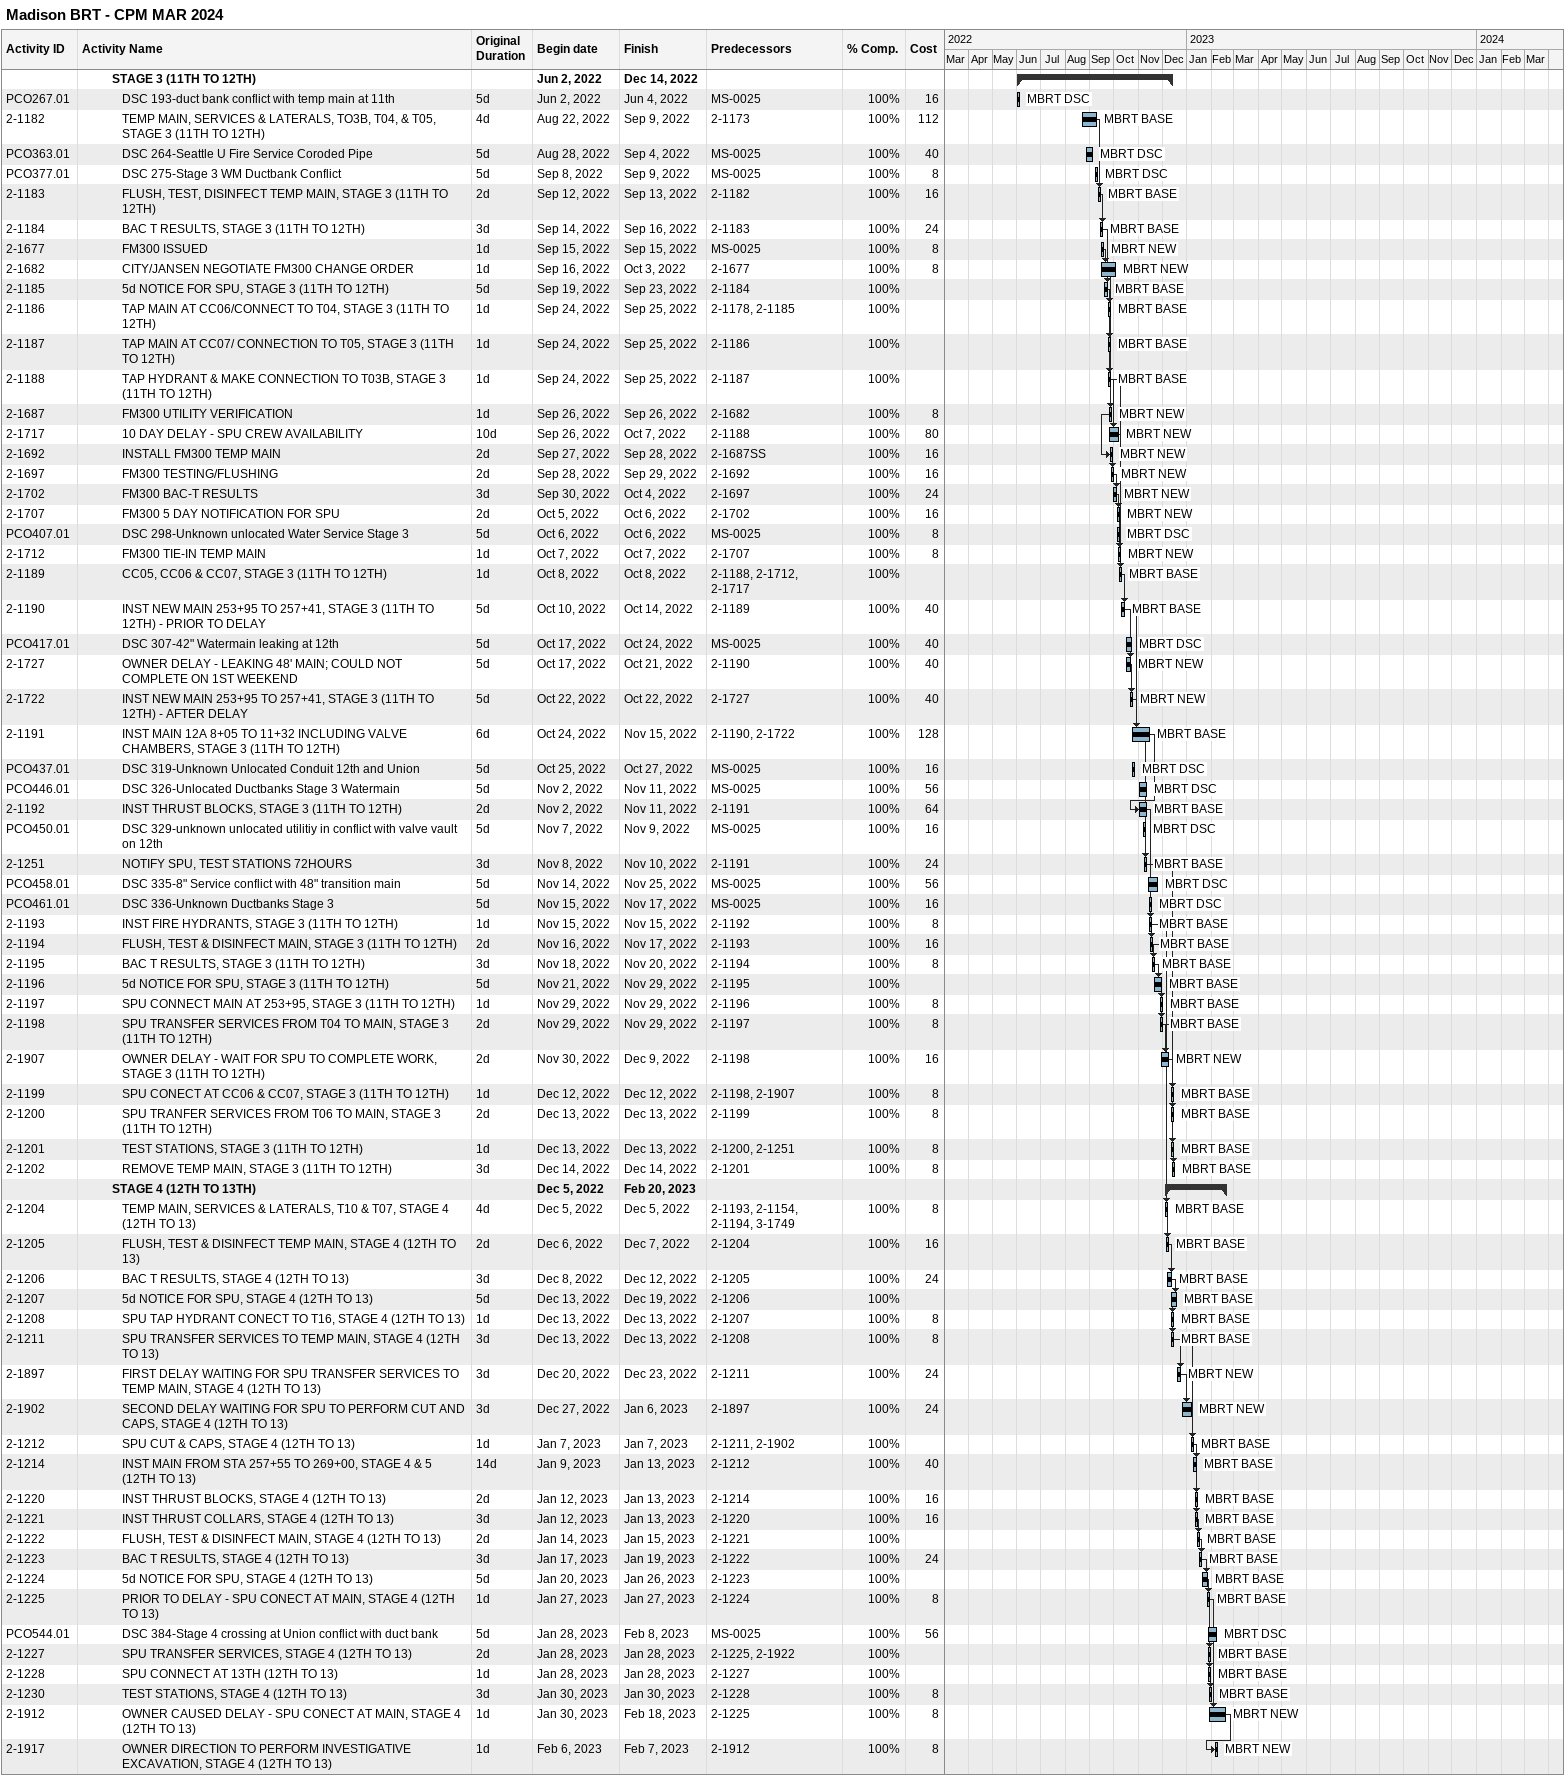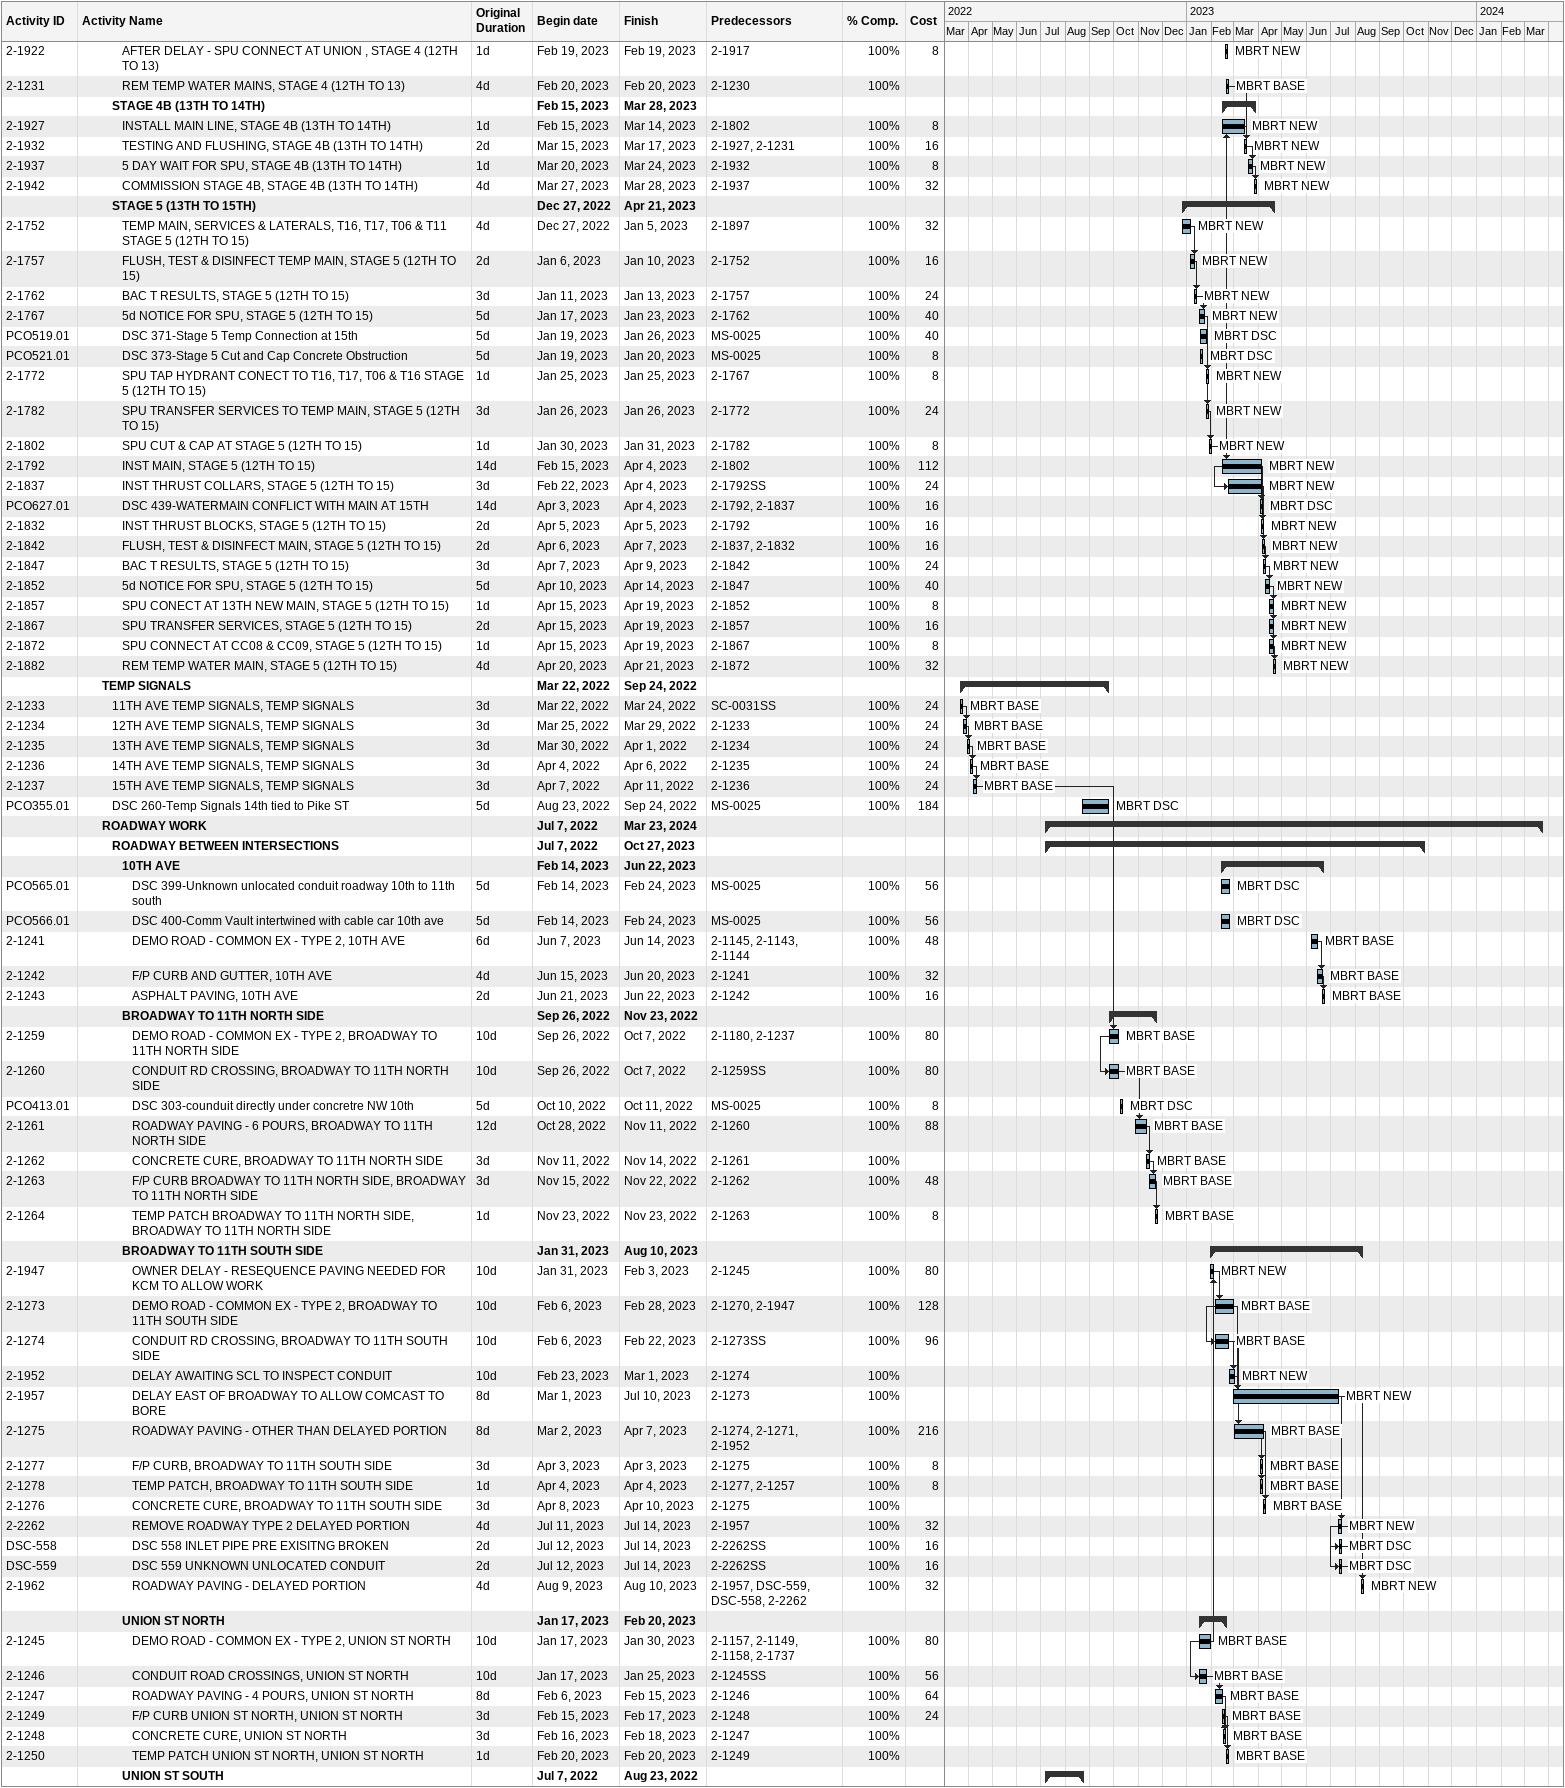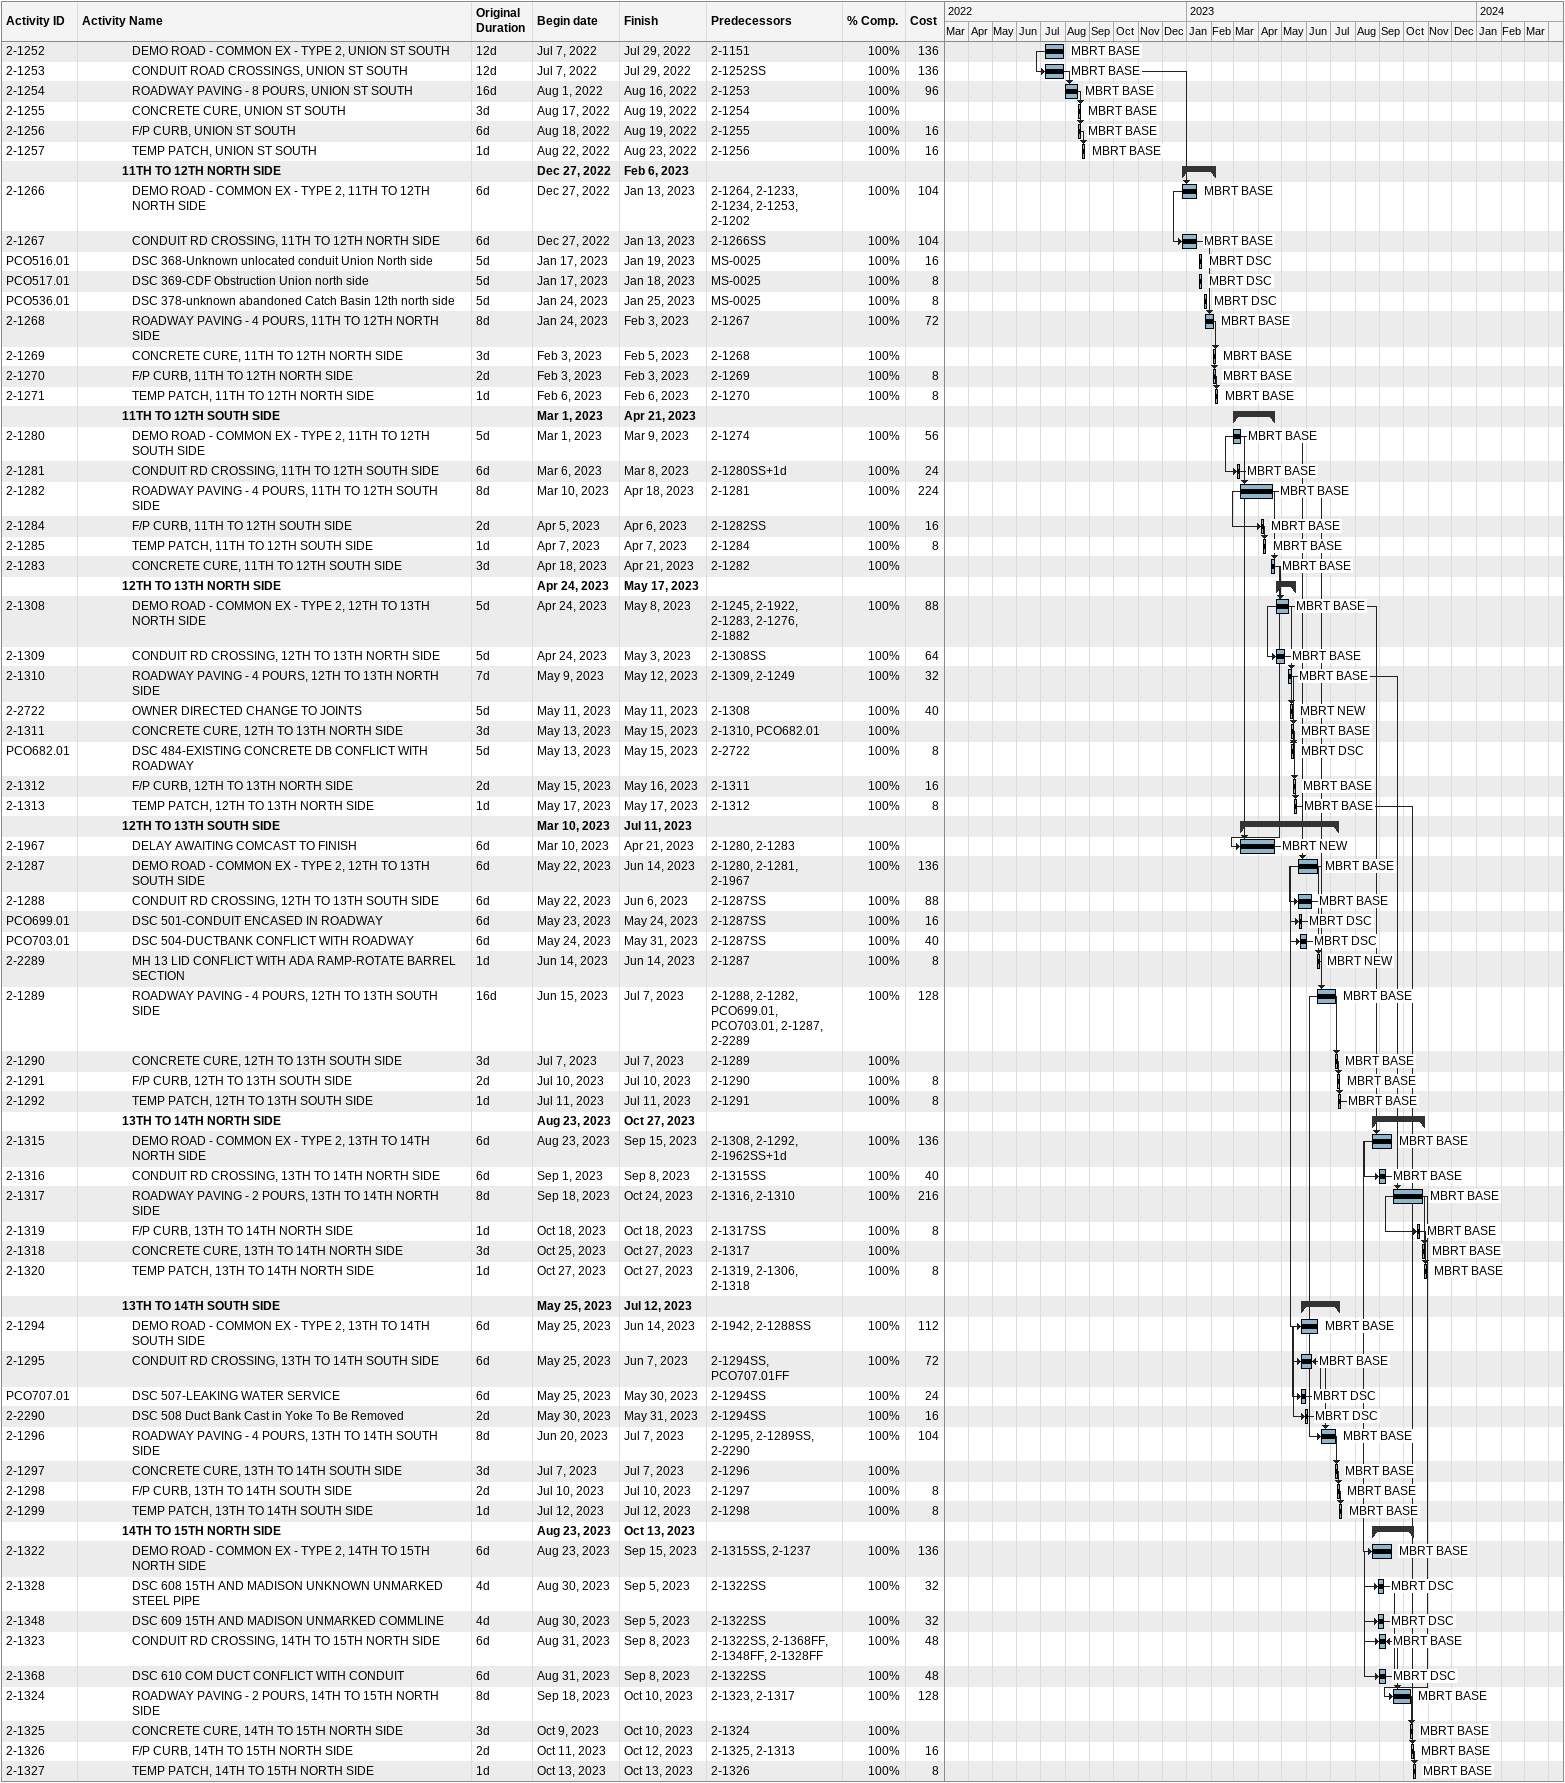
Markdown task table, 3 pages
Madison BRT - CPM MAR 2024

| ID | Level | Task | Original duration | Start | Finish | Predecessors | Resources | % complete | Cost |
|---|---|---|---|---|---|---|---|---|---|
|  | 4 | **STAGE 3 (11TH TO 12TH)** |  | 2022-06-02 | 2022-12-14 |  |  |  |  |
| PCO267.01 | 5 | DSC 193-duct bank conflict with temp main at 11th | 5d | 2022-06-02 | 2022-06-04 | MS-0025 | MBRT DSC | 100 | 16 |
| 2-1182 | 5 | TEMP MAIN, SERVICES & LATERALS, TO3B, T04, & T05, STAGE 3 (11TH TO 12TH) | 4d | 2022-08-22 | 2022-09-09 | 2-1173 | MBRT BASE | 100 | 112 |
| PCO363.01 | 5 | DSC 264-Seattle U Fire Service Coroded Pipe | 5d | 2022-08-28 | 2022-09-04 | MS-0025 | MBRT DSC | 100 | 40 |
| PCO377.01 | 5 | DSC 275-Stage 3 WM Ductbank Conflict | 5d | 2022-09-08 | 2022-09-09 | MS-0025 | MBRT DSC | 100 | 8 |
| 2-1183 | 5 | FLUSH, TEST, DISINFECT TEMP MAIN, STAGE 3 (11TH TO 12TH) | 2d | 2022-09-12 | 2022-09-13 | 2-1182 | MBRT BASE | 100 | 16 |
| 2-1184 | 5 | BAC T RESULTS, STAGE 3 (11TH TO 12TH) | 3d | 2022-09-14 | 2022-09-16 | 2-1183 | MBRT BASE | 100 | 24 |
| 2-1677 | 5 | FM300 ISSUED | 1d | 2022-09-15 | 2022-09-15 | MS-0025 | MBRT NEW | 100 | 8 |
| 2-1682 | 5 | CITY/JANSEN NEGOTIATE FM300 CHANGE ORDER | 1d | 2022-09-16 | 2022-10-03 | 2-1677 | MBRT NEW | 100 | 8 |
| 2-1185 | 5 | 5d NOTICE FOR SPU, STAGE 3 (11TH TO 12TH) | 5d | 2022-09-19 | 2022-09-23 | 2-1184 | MBRT BASE | 100 |  |
| 2-1186 | 5 | TAP MAIN AT CC06/CONNECT TO T04, STAGE 3 (11TH TO 12TH) | 1d | 2022-09-24 | 2022-09-25 | 2-1178, 2-1185 | MBRT BASE | 100 |  |
| 2-1187 | 5 | TAP MAIN AT CC07/ CONNECTION TO T05, STAGE 3 (11TH TO 12TH) | 1d | 2022-09-24 | 2022-09-25 | 2-1186 | MBRT BASE | 100 |  |
| 2-1188 | 5 | TAP HYDRANT & MAKE CONNECTION TO T03B, STAGE 3 (11TH TO 12TH) | 1d | 2022-09-24 | 2022-09-25 | 2-1187 | MBRT BASE | 100 |  |
| 2-1687 | 5 | FM300 UTILITY VERIFICATION | 1d | 2022-09-26 | 2022-09-26 | 2-1682 | MBRT NEW | 100 | 8 |
| 2-1717 | 5 | 10 DAY DELAY - SPU CREW AVAILABILITY | 10d | 2022-09-26 | 2022-10-07 | 2-1188 | MBRT NEW | 100 | 80 |
| 2-1692 | 5 | INSTALL FM300 TEMP MAIN | 2d | 2022-09-27 | 2022-09-28 | 2-1687SS | MBRT NEW | 100 | 16 |
| 2-1697 | 5 | FM300 TESTING/FLUSHING | 2d | 2022-09-28 | 2022-09-29 | 2-1692 | MBRT NEW | 100 | 16 |
| 2-1702 | 5 | FM300 BAC-T RESULTS | 3d | 2022-09-30 | 2022-10-04 | 2-1697 | MBRT NEW | 100 | 24 |
| 2-1707 | 5 | FM300 5 DAY NOTIFICATION FOR SPU | 2d | 2022-10-05 | 2022-10-06 | 2-1702 | MBRT NEW | 100 | 16 |
| PCO407.01 | 5 | DSC 298-Unknown unlocated Water Service Stage 3 | 5d | 2022-10-06 | 2022-10-06 | MS-0025 | MBRT DSC | 100 | 8 |
| 2-1712 | 5 | FM300 TIE-IN TEMP MAIN | 1d | 2022-10-07 | 2022-10-07 | 2-1707 | MBRT NEW | 100 | 8 |
| 2-1189 | 5 | CC05, CC06 & CC07, STAGE 3 (11TH TO 12TH) | 1d | 2022-10-08 | 2022-10-08 | 2-1188, 2-1712, 2-1717 | MBRT BASE | 100 |  |
| 2-1190 | 5 | INST NEW MAIN 253+95 TO 257+41, STAGE 3 (11TH TO 12TH) - PRIOR TO DELAY | 5d | 2022-10-10 | 2022-10-14 | 2-1189 | MBRT BASE | 100 | 40 |
| PCO417.01 | 5 | DSC 307-42" Watermain leaking at 12th | 5d | 2022-10-17 | 2022-10-24 | MS-0025 | MBRT DSC | 100 | 40 |
| 2-1727 | 5 | OWNER DELAY - LEAKING 48' MAIN; COULD NOT COMPLETE ON 1ST WEEKEND | 5d | 2022-10-17 | 2022-10-21 | 2-1190 | MBRT NEW | 100 | 40 |
| 2-1722 | 5 | INST NEW MAIN 253+95 TO 257+41, STAGE 3 (11TH TO 12TH) - AFTER DELAY | 5d | 2022-10-22 | 2022-10-22 | 2-1727 | MBRT NEW | 100 | 40 |
| 2-1191 | 5 | INST MAIN 12A 8+05 TO 11+32 INCLUDING VALVE CHAMBERS, STAGE 3 (11TH TO 12TH) | 6d | 2022-10-24 | 2022-11-15 | 2-1190, 2-1722 | MBRT BASE | 100 | 128 |
| PCO437.01 | 5 | DSC 319-Unknown Unlocated Conduit 12th and Union | 5d | 2022-10-25 | 2022-10-27 | MS-0025 | MBRT DSC | 100 | 16 |
| PCO446.01 | 5 | DSC 326-Unlocated Ductbanks Stage 3 Watermain | 5d | 2022-11-02 | 2022-11-11 | MS-0025 | MBRT DSC | 100 | 56 |
| 2-1192 | 5 | INST THRUST BLOCKS, STAGE 3 (11TH TO 12TH) | 2d | 2022-11-02 | 2022-11-11 | 2-1191 | MBRT BASE | 100 | 64 |
| PCO450.01 | 5 | DSC 329-unknown unlocated utilitiy in conflict with valve vault on 12th | 5d | 2022-11-07 | 2022-11-09 | MS-0025 | MBRT DSC | 100 | 16 |
| 2-1251 | 5 | NOTIFY SPU, TEST STATIONS 72HOURS | 3d | 2022-11-08 | 2022-11-10 | 2-1191 | MBRT BASE | 100 | 24 |
| PCO458.01 | 5 | DSC 335-8" Service conflict with 48" transition main | 5d | 2022-11-14 | 2022-11-25 | MS-0025 | MBRT DSC | 100 | 56 |
| PCO461.01 | 5 | DSC 336-Unknown Ductbanks Stage 3 | 5d | 2022-11-15 | 2022-11-17 | MS-0025 | MBRT DSC | 100 | 16 |
| 2-1193 | 5 | INST FIRE HYDRANTS, STAGE 3 (11TH TO 12TH) | 1d | 2022-11-15 | 2022-11-15 | 2-1192 | MBRT BASE | 100 | 8 |
| 2-1194 | 5 | FLUSH, TEST & DISINFECT MAIN, STAGE 3 (11TH TO 12TH) | 2d | 2022-11-16 | 2022-11-17 | 2-1193 | MBRT BASE | 100 | 16 |
| 2-1195 | 5 | BAC T RESULTS, STAGE 3 (11TH TO 12TH) | 3d | 2022-11-18 | 2022-11-20 | 2-1194 | MBRT BASE | 100 | 8 |
| 2-1196 | 5 | 5d NOTICE FOR SPU, STAGE 3 (11TH TO 12TH) | 5d | 2022-11-21 | 2022-11-29 | 2-1195 | MBRT BASE | 100 |  |
| 2-1197 | 5 | SPU CONNECT MAIN AT 253+95, STAGE 3 (11TH TO 12TH) | 1d | 2022-11-29 | 2022-11-29 | 2-1196 | MBRT BASE | 100 | 8 |
| 2-1198 | 5 | SPU TRANSFER SERVICES FROM T04 TO MAIN, STAGE 3 (11TH TO 12TH) | 2d | 2022-11-29 | 2022-11-29 | 2-1197 | MBRT BASE | 100 | 8 |
| 2-1907 | 5 | OWNER DELAY - WAIT FOR SPU TO COMPLETE WORK, STAGE 3 (11TH TO 12TH) | 2d | 2022-11-30 | 2022-12-09 | 2-1198 | MBRT NEW | 100 | 16 |
| 2-1199 | 5 | SPU CONECT AT CC06 & CC07, STAGE 3 (11TH TO 12TH) | 1d | 2022-12-12 | 2022-12-12 | 2-1198, 2-1907 | MBRT BASE | 100 | 8 |
| 2-1200 | 5 | SPU TRANFER SERVICES FROM T06 TO MAIN, STAGE 3 (11TH TO 12TH) | 2d | 2022-12-13 | 2022-12-13 | 2-1199 | MBRT BASE | 100 | 8 |
| 2-1201 | 5 | TEST STATIONS, STAGE 3 (11TH TO 12TH) | 1d | 2022-12-13 | 2022-12-13 | 2-1200, 2-1251 | MBRT BASE | 100 | 8 |
| 2-1202 | 5 | REMOVE TEMP MAIN, STAGE 3 (11TH TO 12TH) | 3d | 2022-12-14 | 2022-12-14 | 2-1201 | MBRT BASE | 100 | 8 |
|  | 4 | **STAGE 4 (12TH TO 13TH)** |  | 2022-12-05 | 2023-02-20 |  |  |  |  |
| 2-1204 | 5 | TEMP MAIN, SERVICES & LATERALS, T10 & T07, STAGE 4 (12TH TO 13) | 4d | 2022-12-05 | 2022-12-05 | 2-1193, 2-1154, 2-1194, 3-1749 | MBRT BASE | 100 | 8 |
| 2-1205 | 5 | FLUSH, TEST & DISINFECT TEMP MAIN, STAGE 4 (12TH TO 13) | 2d | 2022-12-06 | 2022-12-07 | 2-1204 | MBRT BASE | 100 | 16 |
| 2-1206 | 5 | BAC T RESULTS, STAGE 4 (12TH TO 13) | 3d | 2022-12-08 | 2022-12-12 | 2-1205 | MBRT BASE | 100 | 24 |
| 2-1207 | 5 | 5d NOTICE FOR SPU, STAGE 4 (12TH TO 13) | 5d | 2022-12-13 | 2022-12-19 | 2-1206 | MBRT BASE | 100 |  |
| 2-1208 | 5 | SPU TAP HYDRANT CONECT TO T16, STAGE 4 (12TH TO 13) | 1d | 2022-12-13 | 2022-12-13 | 2-1207 | MBRT BASE | 100 | 8 |
| 2-1211 | 5 | SPU TRANSFER SERVICES TO TEMP MAIN, STAGE 4 (12TH TO 13) | 3d | 2022-12-13 | 2022-12-13 | 2-1208 | MBRT BASE | 100 | 8 |
| 2-1897 | 5 | FIRST DELAY WAITING FOR SPU TRANSFER SERVICES TO TEMP MAIN, STAGE 4 (12TH TO 13) | 3d | 2022-12-20 | 2022-12-23 | 2-1211 | MBRT NEW | 100 | 24 |
| 2-1902 | 5 | SECOND DELAY WAITING FOR SPU TO PERFORM CUT AND CAPS, STAGE 4 (12TH TO 13) | 3d | 2022-12-27 | 2023-01-06 | 2-1897 | MBRT NEW | 100 | 24 |
| 2-1212 | 5 | SPU CUT & CAPS, STAGE 4 (12TH TO 13) | 1d | 2023-01-07 | 2023-01-07 | 2-1211, 2-1902 | MBRT BASE | 100 |  |
| 2-1214 | 5 | INST MAIN FROM STA 257+55 TO 269+00, STAGE 4 & 5 (12TH TO 13) | 14d | 2023-01-09 | 2023-01-13 | 2-1212 | MBRT BASE | 100 | 40 |
| 2-1220 | 5 | INST THRUST BLOCKS, STAGE 4 (12TH TO 13) | 2d | 2023-01-12 | 2023-01-13 | 2-1214 | MBRT BASE | 100 | 16 |
| 2-1221 | 5 | INST THRUST COLLARS, STAGE 4 (12TH TO 13) | 3d | 2023-01-12 | 2023-01-13 | 2-1220 | MBRT BASE | 100 | 16 |
| 2-1222 | 5 | FLUSH, TEST & DISINFECT MAIN, STAGE 4 (12TH TO 13) | 2d | 2023-01-14 | 2023-01-15 | 2-1221 | MBRT BASE | 100 |  |
| 2-1223 | 5 | BAC T RESULTS, STAGE 4 (12TH TO 13) | 3d | 2023-01-17 | 2023-01-19 | 2-1222 | MBRT BASE | 100 | 24 |
| 2-1224 | 5 | 5d NOTICE FOR SPU, STAGE 4 (12TH TO 13) | 5d | 2023-01-20 | 2023-01-26 | 2-1223 | MBRT BASE | 100 |  |
| 2-1225 | 5 | PRIOR TO DELAY - SPU CONECT AT MAIN, STAGE 4 (12TH TO 13) | 1d | 2023-01-27 | 2023-01-27 | 2-1224 | MBRT BASE | 100 | 8 |
| PCO544.01 | 5 | DSC 384-Stage 4 crossing at Union conflict with duct bank | 5d | 2023-01-28 | 2023-02-08 | MS-0025 | MBRT DSC | 100 | 56 |
| 2-1227 | 5 | SPU TRANSFER SERVICES, STAGE 4 (12TH TO 13) | 2d | 2023-01-28 | 2023-01-28 | 2-1225, 2-1922 | MBRT BASE | 100 |  |
| 2-1228 | 5 | SPU CONNECT AT 13TH (12TH TO 13) | 1d | 2023-01-28 | 2023-01-28 | 2-1227 | MBRT BASE | 100 |  |
| 2-1230 | 5 | TEST STATIONS, STAGE 4 (12TH TO 13) | 3d | 2023-01-30 | 2023-01-30 | 2-1228 | MBRT BASE | 100 | 8 |
| 2-1912 | 5 | OWNER CAUSED DELAY - SPU CONECT AT MAIN, STAGE 4 (12TH TO 13) | 1d | 2023-01-30 | 2023-02-18 | 2-1225 | MBRT NEW | 100 | 8 |
| 2-1917 | 5 | OWNER DIRECTION TO PERFORM INVESTIGATIVE EXCAVATION, STAGE 4 (12TH TO 13) | 1d | 2023-02-06 | 2023-02-07 | 2-1912 | MBRT NEW | 100 | 8 |
| 2-1922 | 5 | AFTER DELAY - SPU CONNECT AT UNION , STAGE 4 (12TH TO 13) | 1d | 2023-02-19 | 2023-02-19 | 2-1917 | MBRT NEW | 100 | 8 |
| 2-1231 | 5 | REM TEMP WATER MAINS, STAGE 4 (12TH TO 13) | 4d | 2023-02-20 | 2023-02-20 | 2-1230 | MBRT BASE | 100 |  |
|  | 4 | **STAGE 4B (13TH TO 14TH)** |  | 2023-02-15 | 2023-03-28 |  |  |  |  |
| 2-1927 | 5 | INSTALL MAIN LINE, STAGE 4B (13TH TO 14TH) | 1d | 2023-02-15 | 2023-03-14 | 2-1802 | MBRT NEW | 100 | 8 |
| 2-1932 | 5 | TESTING AND FLUSHING, STAGE 4B (13TH TO 14TH) | 2d | 2023-03-15 | 2023-03-17 | 2-1927, 2-1231 | MBRT NEW | 100 | 16 |
| 2-1937 | 5 | 5 DAY WAIT FOR SPU, STAGE 4B (13TH TO 14TH) | 1d | 2023-03-20 | 2023-03-24 | 2-1932 | MBRT NEW | 100 | 8 |
| 2-1942 | 5 | COMMISSION STAGE 4B, STAGE 4B (13TH TO 14TH) | 4d | 2023-03-27 | 2023-03-28 | 2-1937 | MBRT NEW | 100 | 32 |
|  | 4 | **STAGE 5 (13TH TO 15TH)** |  | 2022-12-27 | 2023-04-21 |  |  |  |  |
| 2-1752 | 5 | TEMP MAIN, SERVICES & LATERALS, T16, T17, T06 & T11 STAGE 5 (12TH TO 15) | 4d | 2022-12-27 | 2023-01-05 | 2-1897 | MBRT NEW | 100 | 32 |
| 2-1757 | 5 | FLUSH, TEST & DISINFECT TEMP MAIN, STAGE 5 (12TH TO 15) | 2d | 2023-01-06 | 2023-01-10 | 2-1752 | MBRT NEW | 100 | 16 |
| 2-1762 | 5 | BAC T RESULTS, STAGE 5 (12TH TO 15) | 3d | 2023-01-11 | 2023-01-13 | 2-1757 | MBRT NEW | 100 | 24 |
| 2-1767 | 5 | 5d NOTICE FOR SPU, STAGE 5 (12TH TO 15) | 5d | 2023-01-17 | 2023-01-23 | 2-1762 | MBRT NEW | 100 | 40 |
| PCO519.01 | 5 | DSC 371-Stage 5 Temp Connection at 15th | 5d | 2023-01-19 | 2023-01-26 | MS-0025 | MBRT DSC | 100 | 40 |
| PCO521.01 | 5 | DSC 373-Stage 5 Cut and Cap Concrete Obstruction | 5d | 2023-01-19 | 2023-01-20 | MS-0025 | MBRT DSC | 100 | 8 |
| 2-1772 | 5 | SPU TAP HYDRANT CONECT TO T16, T17, T06 & T16 STAGE 5 (12TH TO 15) | 1d | 2023-01-25 | 2023-01-25 | 2-1767 | MBRT NEW | 100 | 8 |
| 2-1782 | 5 | SPU TRANSFER SERVICES TO TEMP MAIN, STAGE 5 (12TH TO 15) | 3d | 2023-01-26 | 2023-01-26 | 2-1772 | MBRT NEW | 100 | 24 |
| 2-1802 | 5 | SPU CUT & CAP AT STAGE 5 (12TH TO 15) | 1d | 2023-01-30 | 2023-01-31 | 2-1782 | MBRT NEW | 100 | 8 |
| 2-1792 | 5 | INST MAIN, STAGE 5 (12TH TO 15) | 14d | 2023-02-15 | 2023-04-04 | 2-1802 | MBRT NEW | 100 | 112 |
| 2-1837 | 5 | INST THRUST COLLARS, STAGE 5 (12TH TO 15) | 3d | 2023-02-22 | 2023-04-04 | 2-1792SS | MBRT NEW | 100 | 24 |
| PCO627.01 | 5 | DSC 439-WATERMAIN CONFLICT WITH MAIN AT 15TH | 14d | 2023-04-03 | 2023-04-04 | 2-1792, 2-1837 | MBRT DSC | 100 | 16 |
| 2-1832 | 5 | INST THRUST BLOCKS, STAGE 5 (12TH TO 15) | 2d | 2023-04-05 | 2023-04-05 | 2-1792 | MBRT NEW | 100 | 16 |
| 2-1842 | 5 | FLUSH, TEST & DISINFECT MAIN, STAGE 5 (12TH TO 15) | 2d | 2023-04-06 | 2023-04-07 | 2-1837, 2-1832 | MBRT NEW | 100 | 16 |
| 2-1847 | 5 | BAC T RESULTS, STAGE 5 (12TH TO 15) | 3d | 2023-04-07 | 2023-04-09 | 2-1842 | MBRT NEW | 100 | 24 |
| 2-1852 | 5 | 5d NOTICE FOR SPU, STAGE 5 (12TH TO 15) | 5d | 2023-04-10 | 2023-04-14 | 2-1847 | MBRT NEW | 100 | 40 |
| 2-1857 | 5 | SPU CONECT AT 13TH NEW MAIN, STAGE 5 (12TH TO 15) | 1d | 2023-04-15 | 2023-04-19 | 2-1852 | MBRT NEW | 100 | 8 |
| 2-1867 | 5 | SPU TRANSFER SERVICES, STAGE 5 (12TH TO 15) | 2d | 2023-04-15 | 2023-04-19 | 2-1857 | MBRT NEW | 100 | 16 |
| 2-1872 | 5 | SPU CONNECT AT CC08 & CC09, STAGE 5 (12TH TO 15) | 1d | 2023-04-15 | 2023-04-19 | 2-1867 | MBRT NEW | 100 | 8 |
| 2-1882 | 5 | REM TEMP WATER MAIN, STAGE 5 (12TH TO 15) | 4d | 2023-04-20 | 2023-04-21 | 2-1872 | MBRT NEW | 100 | 32 |
|  | 3 | **TEMP SIGNALS** |  | 2022-03-22 | 2022-09-24 |  |  |  |  |
| 2-1233 | 4 | 11TH AVE TEMP SIGNALS, TEMP SIGNALS | 3d | 2022-03-22 | 2022-03-24 | SC-0031SS | MBRT BASE | 100 | 24 |
| 2-1234 | 4 | 12TH AVE TEMP SIGNALS, TEMP SIGNALS | 3d | 2022-03-25 | 2022-03-29 | 2-1233 | MBRT BASE | 100 | 24 |
| 2-1235 | 4 | 13TH AVE TEMP SIGNALS, TEMP SIGNALS | 3d | 2022-03-30 | 2022-04-01 | 2-1234 | MBRT BASE | 100 | 24 |
| 2-1236 | 4 | 14TH AVE TEMP SIGNALS, TEMP SIGNALS | 3d | 2022-04-04 | 2022-04-06 | 2-1235 | MBRT BASE | 100 | 24 |
| 2-1237 | 4 | 15TH AVE TEMP SIGNALS, TEMP SIGNALS | 3d | 2022-04-07 | 2022-04-11 | 2-1236 | MBRT BASE | 100 | 24 |
| PCO355.01 | 4 | DSC 260-Temp Signals 14th tied to Pike ST | 5d | 2022-08-23 | 2022-09-24 | MS-0025 | MBRT DSC | 100 | 184 |
|  | 3 | **ROADWAY WORK** |  | 2022-07-07 | 2024-03-23 |  |  |  |  |
|  | 4 | **ROADWAY BETWEEN INTERSECTIONS** |  | 2022-07-07 | 2023-10-27 |  |  |  |  |
|  | 5 | **10TH AVE** |  | 2023-02-14 | 2023-06-22 |  |  |  |  |
| PCO565.01 | 6 | DSC 399-Unknown unlocated conduit roadway 10th to 11th south | 5d | 2023-02-14 | 2023-02-24 | MS-0025 | MBRT DSC | 100 | 56 |
| PCO566.01 | 6 | DSC 400-Comm Vault intertwined with cable car 10th ave | 5d | 2023-02-14 | 2023-02-24 | MS-0025 | MBRT DSC | 100 | 56 |
| 2-1241 | 6 | DEMO ROAD - COMMON EX - TYPE 2, 10TH AVE | 6d | 2023-06-07 | 2023-06-14 | 2-1145, 2-1143, 2-1144 | MBRT BASE | 100 | 48 |
| 2-1242 | 6 | F/P CURB AND GUTTER, 10TH AVE | 4d | 2023-06-15 | 2023-06-20 | 2-1241 | MBRT BASE | 100 | 32 |
| 2-1243 | 6 | ASPHALT PAVING, 10TH AVE | 2d | 2023-06-21 | 2023-06-22 | 2-1242 | MBRT BASE | 100 | 16 |
|  | 5 | **BROADWAY TO 11TH NORTH SIDE** |  | 2022-09-26 | 2022-11-23 |  |  |  |  |
| 2-1259 | 6 | DEMO ROAD - COMMON EX - TYPE 2, BROADWAY TO 11TH NORTH SIDE | 10d | 2022-09-26 | 2022-10-07 | 2-1180, 2-1237 | MBRT BASE | 100 | 80 |
| 2-1260 | 6 | CONDUIT RD CROSSING, BROADWAY TO 11TH NORTH SIDE | 10d | 2022-09-26 | 2022-10-07 | 2-1259SS | MBRT BASE | 100 | 80 |
| PCO413.01 | 6 | DSC 303-counduit directly under concretre NW 10th | 5d | 2022-10-10 | 2022-10-11 | MS-0025 | MBRT DSC | 100 | 8 |
| 2-1261 | 6 | ROADWAY PAVING - 6 POURS, BROADWAY TO 11TH NORTH SIDE | 12d | 2022-10-28 | 2022-11-11 | 2-1260 | MBRT BASE | 100 | 88 |
| 2-1262 | 6 | CONCRETE CURE, BROADWAY TO 11TH NORTH SIDE | 3d | 2022-11-11 | 2022-11-14 | 2-1261 | MBRT BASE | 100 |  |
| 2-1263 | 6 | F/P CURB BROADWAY TO 11TH NORTH SIDE, BROADWAY TO 11TH NORTH SIDE | 3d | 2022-11-15 | 2022-11-22 | 2-1262 | MBRT BASE | 100 | 48 |
| 2-1264 | 6 | TEMP PATCH BROADWAY TO 11TH NORTH SIDE, BROADWAY TO 11TH NORTH SIDE | 1d | 2022-11-23 | 2022-11-23 | 2-1263 | MBRT BASE | 100 | 8 |
|  | 5 | **BROADWAY TO 11TH SOUTH SIDE** |  | 2023-01-31 | 2023-08-10 |  |  |  |  |
| 2-1947 | 6 | OWNER DELAY - RESEQUENCE PAVING NEEDED FOR KCM TO ALLOW WORK | 10d | 2023-01-31 | 2023-02-03 | 2-1245 | MBRT NEW | 100 | 80 |
| 2-1273 | 6 | DEMO ROAD - COMMON EX - TYPE 2, BROADWAY TO 11TH SOUTH SIDE | 10d | 2023-02-06 | 2023-02-28 | 2-1270, 2-1947 | MBRT BASE | 100 | 128 |
| 2-1274 | 6 | CONDUIT RD CROSSING, BROADWAY TO 11TH SOUTH SIDE | 10d | 2023-02-06 | 2023-02-22 | 2-1273SS | MBRT BASE | 100 | 96 |
| 2-1952 | 6 | DELAY AWAITING SCL TO INSPECT CONDUIT | 10d | 2023-02-23 | 2023-03-01 | 2-1274 | MBRT NEW | 100 |  |
| 2-1957 | 6 | DELAY EAST OF BROADWAY TO ALLOW COMCAST TO BORE | 8d | 2023-03-01 | 2023-07-10 | 2-1273 | MBRT NEW | 100 |  |
| 2-1275 | 6 | ROADWAY PAVING - OTHER THAN DELAYED PORTION | 8d | 2023-03-02 | 2023-04-07 | 2-1274, 2-1271, 2-1952 | MBRT BASE | 100 | 216 |
| 2-1277 | 6 | F/P CURB, BROADWAY TO 11TH SOUTH SIDE | 3d | 2023-04-03 | 2023-04-03 | 2-1275 | MBRT BASE | 100 | 8 |
| 2-1278 | 6 | TEMP PATCH, BROADWAY TO 11TH SOUTH SIDE | 1d | 2023-04-04 | 2023-04-04 | 2-1277, 2-1257 | MBRT BASE | 100 | 8 |
| 2-1276 | 6 | CONCRETE CURE, BROADWAY TO 11TH SOUTH SIDE | 3d | 2023-04-08 | 2023-04-10 | 2-1275 | MBRT BASE | 100 |  |
| 2-2262 | 6 | REMOVE ROADWAY TYPE 2 DELAYED PORTION | 4d | 2023-07-11 | 2023-07-14 | 2-1957 | MBRT NEW | 100 | 32 |
| DSC-558 | 6 | DSC 558 INLET PIPE PRE EXISITNG BROKEN | 2d | 2023-07-12 | 2023-07-14 | 2-2262SS | MBRT DSC | 100 | 16 |
| DSC-559 | 6 | DSC 559 UNKNOWN UNLOCATED CONDUIT | 2d | 2023-07-12 | 2023-07-14 | 2-2262SS | MBRT DSC | 100 | 16 |
| 2-1962 | 6 | ROADWAY PAVING - DELAYED PORTION | 4d | 2023-08-09 | 2023-08-10 | 2-1957, DSC-559, DSC-558, 2-2262 | MBRT NEW | 100 | 32 |
|  | 5 | **UNION ST NORTH** |  | 2023-01-17 | 2023-02-20 |  |  |  |  |
| 2-1245 | 6 | DEMO ROAD - COMMON EX - TYPE 2, UNION ST NORTH | 10d | 2023-01-17 | 2023-01-30 | 2-1157, 2-1149, 2-1158, 2-1737 | MBRT BASE | 100 | 80 |
| 2-1246 | 6 | CONDUIT ROAD CROSSINGS, UNION ST NORTH | 10d | 2023-01-17 | 2023-01-25 | 2-1245SS | MBRT BASE | 100 | 56 |
| 2-1247 | 6 | ROADWAY PAVING - 4 POURS, UNION ST NORTH | 8d | 2023-02-06 | 2023-02-15 | 2-1246 | MBRT BASE | 100 | 64 |
| 2-1249 | 6 | F/P CURB UNION ST NORTH, UNION ST NORTH | 3d | 2023-02-15 | 2023-02-17 | 2-1248 | MBRT BASE | 100 | 24 |
| 2-1248 | 6 | CONCRETE CURE, UNION ST NORTH | 3d | 2023-02-16 | 2023-02-18 | 2-1247 | MBRT BASE | 100 |  |
| 2-1250 | 6 | TEMP PATCH UNION ST NORTH, UNION ST NORTH | 1d | 2023-02-20 | 2023-02-20 | 2-1249 | MBRT BASE | 100 |  |
|  | 5 | **UNION ST SOUTH** |  | 2022-07-07 | 2022-08-23 |  |  |  |  |
| 2-1252 | 6 | DEMO ROAD - COMMON EX - TYPE 2, UNION ST SOUTH | 12d | 2022-07-07 | 2022-07-29 | 2-1151 | MBRT BASE | 100 | 136 |
| 2-1253 | 6 | CONDUIT ROAD CROSSINGS, UNION ST SOUTH | 12d | 2022-07-07 | 2022-07-29 | 2-1252SS | MBRT BASE | 100 | 136 |
| 2-1254 | 6 | ROADWAY PAVING - 8 POURS, UNION ST SOUTH | 16d | 2022-08-01 | 2022-08-16 | 2-1253 | MBRT BASE | 100 | 96 |
| 2-1255 | 6 | CONCRETE CURE, UNION ST SOUTH | 3d | 2022-08-17 | 2022-08-19 | 2-1254 | MBRT BASE | 100 |  |
| 2-1256 | 6 | F/P CURB, UNION ST SOUTH | 6d | 2022-08-18 | 2022-08-19 | 2-1255 | MBRT BASE | 100 | 16 |
| 2-1257 | 6 | TEMP PATCH, UNION ST SOUTH | 1d | 2022-08-22 | 2022-08-23 | 2-1256 | MBRT BASE | 100 | 16 |
|  | 5 | **11TH TO 12TH NORTH SIDE** |  | 2022-12-27 | 2023-02-06 |  |  |  |  |
| 2-1266 | 6 | DEMO ROAD - COMMON EX - TYPE 2, 11TH TO 12TH NORTH SIDE | 6d | 2022-12-27 | 2023-01-13 | 2-1264, 2-1233, 2-1234, 2-1253, 2-1202 | MBRT BASE | 100 | 104 |
| 2-1267 | 6 | CONDUIT RD CROSSING, 11TH TO 12TH NORTH SIDE | 6d | 2022-12-27 | 2023-01-13 | 2-1266SS | MBRT BASE | 100 | 104 |
| PCO516.01 | 6 | DSC 368-Unknown unlocated conduit Union North side | 5d | 2023-01-17 | 2023-01-19 | MS-0025 | MBRT DSC | 100 | 16 |
| PCO517.01 | 6 | DSC 369-CDF Obstruction Union north side | 5d | 2023-01-17 | 2023-01-18 | MS-0025 | MBRT DSC | 100 | 8 |
| PCO536.01 | 6 | DSC 378-unknown abandoned Catch Basin 12th north side | 5d | 2023-01-24 | 2023-01-25 | MS-0025 | MBRT DSC | 100 | 8 |
| 2-1268 | 6 | ROADWAY PAVING - 4 POURS, 11TH TO 12TH NORTH SIDE | 8d | 2023-01-24 | 2023-02-03 | 2-1267 | MBRT BASE | 100 | 72 |
| 2-1269 | 6 | CONCRETE CURE, 11TH TO 12TH NORTH SIDE | 3d | 2023-02-03 | 2023-02-05 | 2-1268 | MBRT BASE | 100 |  |
| 2-1270 | 6 | F/P CURB, 11TH TO 12TH NORTH SIDE | 2d | 2023-02-03 | 2023-02-03 | 2-1269 | MBRT BASE | 100 | 8 |
| 2-1271 | 6 | TEMP PATCH, 11TH TO 12TH NORTH SIDE | 1d | 2023-02-06 | 2023-02-06 | 2-1270 | MBRT BASE | 100 | 8 |
|  | 5 | **11TH TO 12TH SOUTH SIDE** |  | 2023-03-01 | 2023-04-21 |  |  |  |  |
| 2-1280 | 6 | DEMO ROAD - COMMON EX - TYPE 2, 11TH TO 12TH SOUTH SIDE | 5d | 2023-03-01 | 2023-03-09 | 2-1274 | MBRT BASE | 100 | 56 |
| 2-1281 | 6 | CONDUIT RD CROSSING, 11TH TO 12TH SOUTH SIDE | 6d | 2023-03-06 | 2023-03-08 | 2-1280SS+1d | MBRT BASE | 100 | 24 |
| 2-1282 | 6 | ROADWAY PAVING - 4 POURS, 11TH TO 12TH SOUTH SIDE | 8d | 2023-03-10 | 2023-04-18 | 2-1281 | MBRT BASE | 100 | 224 |
| 2-1284 | 6 | F/P CURB, 11TH TO 12TH SOUTH SIDE | 2d | 2023-04-05 | 2023-04-06 | 2-1282SS | MBRT BASE | 100 | 16 |
| 2-1285 | 6 | TEMP PATCH, 11TH TO 12TH SOUTH SIDE | 1d | 2023-04-07 | 2023-04-07 | 2-1284 | MBRT BASE | 100 | 8 |
| 2-1283 | 6 | CONCRETE CURE, 11TH TO 12TH SOUTH SIDE | 3d | 2023-04-18 | 2023-04-21 | 2-1282 | MBRT BASE | 100 |  |
|  | 5 | **12TH TO 13TH NORTH SIDE** |  | 2023-04-24 | 2023-05-17 |  |  |  |  |
| 2-1308 | 6 | DEMO ROAD - COMMON EX - TYPE 2, 12TH TO 13TH NORTH SIDE | 5d | 2023-04-24 | 2023-05-08 | 2-1245, 2-1922, 2-1283, 2-1276, 2-1882 | MBRT BASE | 100 | 88 |
| 2-1309 | 6 | CONDUIT RD CROSSING, 12TH TO 13TH NORTH SIDE | 5d | 2023-04-24 | 2023-05-03 | 2-1308SS | MBRT BASE | 100 | 64 |
| 2-1310 | 6 | ROADWAY PAVING - 4 POURS, 12TH TO 13TH NORTH SIDE | 7d | 2023-05-09 | 2023-05-12 | 2-1309, 2-1249 | MBRT BASE | 100 | 32 |
| 2-2722 | 6 | OWNER DIRECTED CHANGE TO JOINTS | 5d | 2023-05-11 | 2023-05-11 | 2-1308 | MBRT NEW | 100 | 40 |
| 2-1311 | 6 | CONCRETE CURE, 12TH TO 13TH NORTH SIDE | 3d | 2023-05-13 | 2023-05-15 | 2-1310, PCO682.01 | MBRT BASE | 100 |  |
| PCO682.01 | 6 | DSC 484-EXISTING CONCRETE DB CONFLICT WITH ROADWAY | 5d | 2023-05-13 | 2023-05-15 | 2-2722 | MBRT DSC | 100 | 8 |
| 2-1312 | 6 | F/P CURB, 12TH TO 13TH NORTH SIDE | 2d | 2023-05-15 | 2023-05-16 | 2-1311 | MBRT BASE | 100 | 16 |
| 2-1313 | 6 | TEMP PATCH, 12TH TO 13TH NORTH SIDE | 1d | 2023-05-17 | 2023-05-17 | 2-1312 | MBRT BASE | 100 | 8 |
|  | 5 | **12TH TO 13TH SOUTH SIDE** |  | 2023-03-10 | 2023-07-11 |  |  |  |  |
| 2-1967 | 6 | DELAY AWAITING COMCAST TO FINISH | 6d | 2023-03-10 | 2023-04-21 | 2-1280, 2-1283 | MBRT NEW | 100 |  |
| 2-1287 | 6 | DEMO ROAD - COMMON EX - TYPE 2, 12TH TO 13TH SOUTH SIDE | 6d | 2023-05-22 | 2023-06-14 | 2-1280, 2-1281, 2-1967 | MBRT BASE | 100 | 136 |
| 2-1288 | 6 | CONDUIT RD CROSSING, 12TH TO 13TH SOUTH SIDE | 6d | 2023-05-22 | 2023-06-06 | 2-1287SS | MBRT BASE | 100 | 88 |
| PCO699.01 | 6 | DSC 501-CONDUIT ENCASED IN ROADWAY | 6d | 2023-05-23 | 2023-05-24 | 2-1287SS | MBRT DSC | 100 | 16 |
| PCO703.01 | 6 | DSC 504-DUCTBANK CONFLICT WITH ROADWAY | 6d | 2023-05-24 | 2023-05-31 | 2-1287SS | MBRT DSC | 100 | 40 |
| 2-2289 | 6 | MH 13 LID CONFLICT WITH ADA RAMP-ROTATE BARREL SECTION | 1d | 2023-06-14 | 2023-06-14 | 2-1287 | MBRT NEW | 100 | 8 |
| 2-1289 | 6 | ROADWAY PAVING - 4 POURS, 12TH TO 13TH SOUTH SIDE | 16d | 2023-06-15 | 2023-07-07 | 2-1288, 2-1282, PCO699.01, PCO703.01, 2-1287, 2-2289 | MBRT BASE | 100 | 128 |
| 2-1290 | 6 | CONCRETE CURE, 12TH TO 13TH SOUTH SIDE | 3d | 2023-07-07 | 2023-07-07 | 2-1289 | MBRT BASE | 100 |  |
| 2-1291 | 6 | F/P CURB, 12TH TO 13TH SOUTH SIDE | 2d | 2023-07-10 | 2023-07-10 | 2-1290 | MBRT BASE | 100 | 8 |
| 2-1292 | 6 | TEMP PATCH, 12TH TO 13TH SOUTH SIDE | 1d | 2023-07-11 | 2023-07-11 | 2-1291 | MBRT BASE | 100 | 8 |
|  | 5 | **13TH TO 14TH NORTH SIDE** |  | 2023-08-23 | 2023-10-27 |  |  |  |  |
| 2-1315 | 6 | DEMO ROAD - COMMON EX - TYPE 2, 13TH TO 14TH NORTH SIDE | 6d | 2023-08-23 | 2023-09-15 | 2-1308, 2-1292, 2-1962SS+1d | MBRT BASE | 100 | 136 |
| 2-1316 | 6 | CONDUIT RD CROSSING, 13TH TO 14TH NORTH SIDE | 6d | 2023-09-01 | 2023-09-08 | 2-1315SS | MBRT BASE | 100 | 40 |
| 2-1317 | 6 | ROADWAY PAVING - 2 POURS, 13TH TO 14TH NORTH SIDE | 8d | 2023-09-18 | 2023-10-24 | 2-1316, 2-1310 | MBRT BASE | 100 | 216 |
| 2-1319 | 6 | F/P CURB, 13TH TO 14TH NORTH SIDE | 1d | 2023-10-18 | 2023-10-18 | 2-1317SS | MBRT BASE | 100 | 8 |
| 2-1318 | 6 | CONCRETE CURE, 13TH TO 14TH NORTH SIDE | 3d | 2023-10-25 | 2023-10-27 | 2-1317 | MBRT BASE | 100 |  |
| 2-1320 | 6 | TEMP PATCH, 13TH TO 14TH NORTH SIDE | 1d | 2023-10-27 | 2023-10-27 | 2-1319, 2-1306, 2-1318 | MBRT BASE | 100 | 8 |
|  | 5 | **13TH TO 14TH SOUTH SIDE** |  | 2023-05-25 | 2023-07-12 |  |  |  |  |
| 2-1294 | 6 | DEMO ROAD - COMMON EX - TYPE 2, 13TH TO 14TH SOUTH SIDE | 6d | 2023-05-25 | 2023-06-14 | 2-1942, 2-1288SS | MBRT BASE | 100 | 112 |
| 2-1295 | 6 | CONDUIT RD CROSSING, 13TH TO 14TH SOUTH SIDE | 6d | 2023-05-25 | 2023-06-07 | 2-1294SS, PCO707.01FF | MBRT BASE | 100 | 72 |
| PCO707.01 | 6 | DSC 507-LEAKING WATER SERVICE | 6d | 2023-05-25 | 2023-05-30 | 2-1294SS | MBRT DSC | 100 | 24 |
| 2-2290 | 6 | DSC 508 Duct Bank Cast in Yoke To Be Removed | 2d | 2023-05-30 | 2023-05-31 | 2-1294SS | MBRT DSC | 100 | 16 |
| 2-1296 | 6 | ROADWAY PAVING - 4 POURS, 13TH TO 14TH SOUTH SIDE | 8d | 2023-06-20 | 2023-07-07 | 2-1295, 2-1289SS, 2-2290 | MBRT BASE | 100 | 104 |
| 2-1297 | 6 | CONCRETE CURE, 13TH TO 14TH SOUTH SIDE | 3d | 2023-07-07 | 2023-07-07 | 2-1296 | MBRT BASE | 100 |  |
| 2-1298 | 6 | F/P CURB, 13TH TO 14TH SOUTH SIDE | 2d | 2023-07-10 | 2023-07-10 | 2-1297 | MBRT BASE | 100 | 8 |
| 2-1299 | 6 | TEMP PATCH, 13TH TO 14TH SOUTH SIDE | 1d | 2023-07-12 | 2023-07-12 | 2-1298 | MBRT BASE | 100 | 8 |
|  | 5 | **14TH TO 15TH NORTH SIDE** |  | 2023-08-23 | 2023-10-13 |  |  |  |  |
| 2-1322 | 6 | DEMO ROAD - COMMON EX - TYPE 2, 14TH TO 15TH NORTH SIDE | 6d | 2023-08-23 | 2023-09-15 | 2-1315SS, 2-1237 | MBRT BASE | 100 | 136 |
| 2-1328 | 6 | DSC 608 15TH AND MADISON UNKNOWN UNMARKED STEEL PIPE | 4d | 2023-08-30 | 2023-09-05 | 2-1322SS | MBRT DSC | 100 | 32 |
| 2-1348 | 6 | DSC 609 15TH AND MADISON UNMARKED COMMLINE | 4d | 2023-08-30 | 2023-09-05 | 2-1322SS | MBRT DSC | 100 | 32 |
| 2-1323 | 6 | CONDUIT RD CROSSING, 14TH TO 15TH NORTH SIDE | 6d | 2023-08-31 | 2023-09-08 | 2-1322SS, 2-1368FF, 2-1348FF, 2-1328FF | MBRT BASE | 100 | 48 |
| 2-1368 | 6 | DSC 610 COM DUCT CONFLICT WITH CONDUIT | 6d | 2023-08-31 | 2023-09-08 | 2-1322SS | MBRT DSC | 100 | 48 |
| 2-1324 | 6 | ROADWAY PAVING - 2 POURS, 14TH TO 15TH NORTH SIDE | 8d | 2023-09-18 | 2023-10-10 | 2-1323, 2-1317 | MBRT BASE | 100 | 128 |
| 2-1325 | 6 | CONCRETE CURE, 14TH TO 15TH NORTH SIDE | 3d | 2023-10-09 | 2023-10-10 | 2-1324 | MBRT BASE | 100 |  |
| 2-1326 | 6 | F/P CURB, 14TH TO 15TH NORTH SIDE | 2d | 2023-10-11 | 2023-10-12 | 2-1325, 2-1313 | MBRT BASE | 100 | 16 |
| 2-1327 | 6 | TEMP PATCH, 14TH TO 15TH NORTH SIDE | 1d | 2023-10-13 | 2023-10-13 | 2-1326 | MBRT BASE | 100 | 8 |
